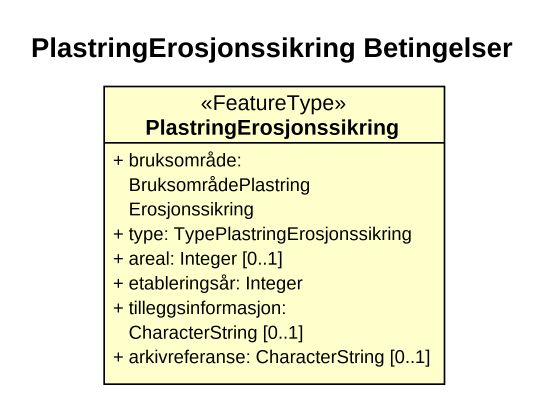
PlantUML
@startuml
title PlastringErosjonssikring Betingelser
hide circle
hide empty members
skinparam classAttributeIconSize 0
class PlastringErosjonssikring <<FeatureType>> {
  + bruksområde: BruksområdePlastringErosjonssikring
  + type: TypePlastringErosjonssikring
  + areal: Integer [0..1]
  + etableringsår: Integer
  + tilleggsinformasjon: CharacterString [0..1]
  + arkivreferanse: CharacterString [0..1]
}
@enduml
